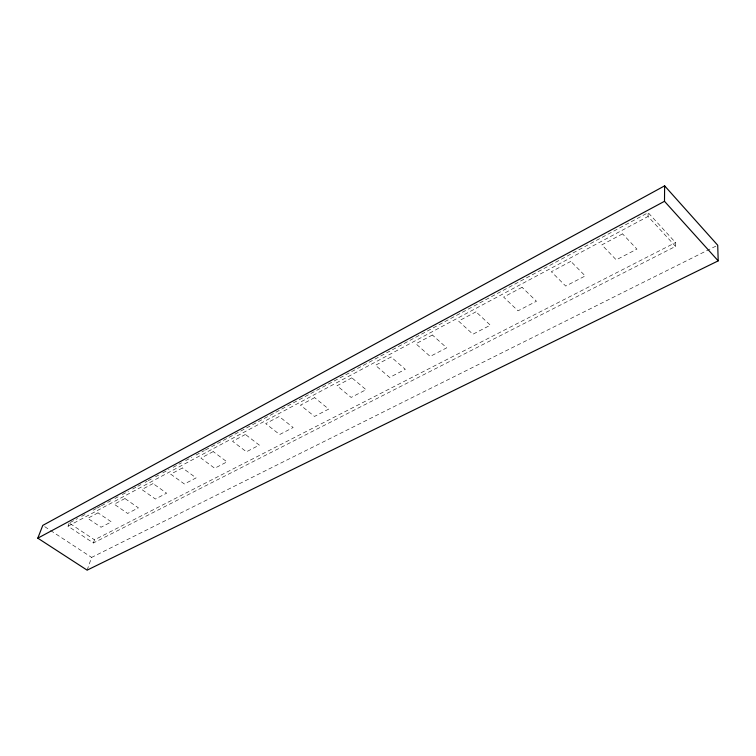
<?xml version="1.0" encoding="UTF-8"?>
<svg xmlns="http://www.w3.org/2000/svg" width="756" height="756" viewBox="0 0 756 756"><rect width="100%" height="100%" fill="white"/><g stroke="black" fill="none" stroke-linecap="round" stroke-linejoin="round"><path stroke-width="0.57" stroke-dasharray="3.78 2.83" d="M69.221 523.02L68.031 526.195L93.385 542.997L675.543 246.38L675.543 242.553L648.138 212.663L252.145 424.957M675.543 246.38L648.062 216.462L648.138 212.663M87.12 570.147L91.618 557.408L716.66 245.757M93.385 542.997L94.509 539.822L675.543 242.553M70.261 522.462L77.537 518.559M81.695 516.329L85.853 514.099M93.13 510.205L96.248 508.533M97.288 507.975L100.406 506.303M101.446 505.745L106.643 502.957M107.673 502.4L110.792 500.727M114.95 498.497L118.068 496.834M122.226 494.604L128.463 491.258M132.621 489.028L136.779 486.798M137.819 486.24L140.937 484.568M145.095 482.347L147.174 481.232M148.214 480.674L151.332 479.002M155.49 476.771L158.609 475.099M162.767 472.869L169.004 469.523M173.162 467.302L181.468 462.842M185.626 460.612L191.863 457.267M196.021 455.036L204.337 450.585M205.377 450.028L210.574 447.24M211.614 446.683L251.105 425.505M68.031 526.195L648.062 216.462M44.727 526.677L49.612 529.88M50.586 530.523L91.618 557.408M70.195 523.662L94.509 539.822M98.015 512.842L87.743 518.304L101.039 527.244L111.359 521.886L98.015 512.842M124.938 498.525L114.213 504.224L127.632 513.437L138.405 507.852L124.938 498.525M153.052 483.566L141.854 489.529L155.396 499.036L166.632 493.195L153.052 483.566M182.442 467.936L170.733 474.163L184.379 483.991L196.135 477.886L182.442 467.936M213.192 451.587L200.935 458.098L214.695 468.257L226.989 461.869L213.192 451.587M245.398 434.454L232.555 441.287L246.428 451.786L259.299 445.104L245.398 434.454M279.162 416.499L265.696 423.653L279.663 434.53L293.167 427.527L279.162 416.499M314.609 397.637L300.472 405.159L314.534 416.433L328.709 409.081L314.609 397.637M351.871 377.83L337.006 385.73L351.153 397.429L366.046 389.699L351.871 377.83M391.079 356.974L375.43 365.299L389.652 377.452L405.329 369.315L391.079 356.974M432.394 335.002L415.894 343.772L430.183 356.416L446.701 347.836L432.394 335.002M475.987 311.812L458.571 321.073L472.916 334.237L490.351 325.184L475.987 311.812M522.065 287.308L503.647 297.099L518.03 310.82L536.448 301.257L522.065 287.308M570.837 261.368L551.332 271.735L565.724 286.061L585.229 275.94L570.837 261.368M622.547 233.859L601.852 244.868L616.235 259.847L636.921 249.111L622.547 233.859"/><path stroke-width="1.13" d="M718.2 260.858L664.496 201.304L664.628 185.853L42.771 525.401L37.8 538.168L87.12 570.147L718.2 260.858L717.718 245.237L664.628 185.853M37.8 538.168L664.496 201.304"/></g></svg>
